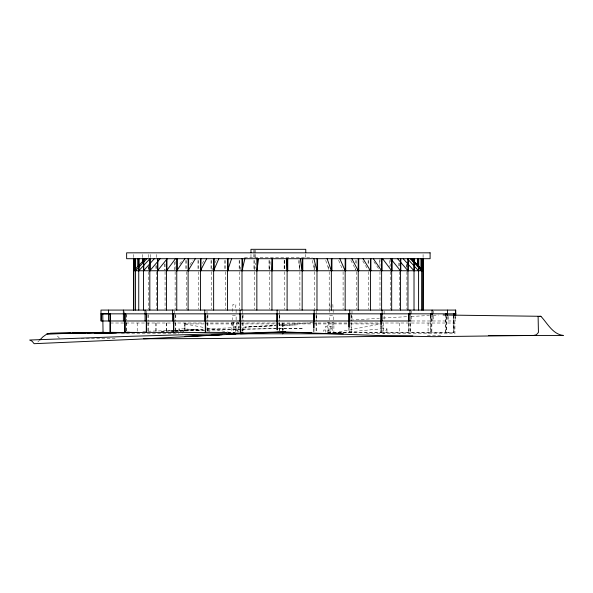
<?xml version="1.0" encoding="UTF-8"?>
<svg xmlns="http://www.w3.org/2000/svg" width="593" height="593" viewBox="0 0 593 593"><rect width="100%" height="100%" fill="white"/><g stroke="black" fill="none" stroke-linecap="round" stroke-linejoin="round"><path stroke-width="0.44" stroke-dasharray="2.96 2.22" d="M282.98 323.919L282.98 330.197L282.98 323.015M269.674 269.897L270.23 260.431M254.694 269.897L255.783 263.01M239.972 269.897L240.862 266.457M211.923 269.956L212.642 268.347M215.133 262.721L216.208 260.312M328.707 333.792L333.903 323.919M202.339 263.529L204.044 260.312M182.488 333.088L184.949 328.856L184.868 323.919L204.222 323.919M189.99 264.73L192.755 260.216M380.965 328.856L386.97 328.856L383.908 333.792L380.965 328.856L338.788 332.836M179.768 263.981L182.355 260.216M37.833 341.976L39.101 340.693M334.111 332.769L379.164 324.26M278.035 324.927L244.998 327.099L275.374 325.772M278.955 324.868L312.719 322.651M350.923 320.138L379.312 318.278M382.974 318.041L407.591 316.64M175.017 330.635L203.555 329.145M207.254 328.945L275.463 325.676M411.231 316.447L429.414 315.506M433.053 315.32L438.509 315.039M161.222 331.346L174.097 330.679M161.392 331.324L174.209 330.664M175.12 330.62L198.01 329.441M279.058 325.616L297.471 324.816L279.125 325.535M171.599 331.346L174.335 331.257M175.254 331.228L203.532 330.331M170.569 331.331L174.231 331.22M175.15 331.19L200.797 330.412M207.179 330.227L240.899 329.278M241.811 329.248L277.576 328.604M142.824 331.339L203.844 329.752M206.609 329.708L277.494 328.537M278.495 328.589L303.334 328.263L278.413 328.529M427.397 335.794L442.889 335.638M227.593 332.421L234.88 332.384M327.862 332.465L351.427 332.339L351.427 322.733M244.516 257.755L312.214 257.755M411.816 320.983L455.743 320.983L455.743 316.44M231.848 322.518L238.682 322.518L238.682 332.124M110.439 323.015L204.222 323.015M205.148 323.015L275.678 323.015M276.597 323.015L454.927 323.015L454.927 333.792L366.2 333.792M205.148 323.919L239.179 323.919M240.091 323.919L275.678 323.919M276.597 323.919L349.596 323.919M350.515 323.919L380.965 323.919L380.965 333.792M233.672 326.283L240.469 326.283M332.169 326.283L325.431 326.283L325.431 332.288M178.945 331.324L178.945 328.856L184.949 328.856L206.053 330.85M235.458 330.042L242.255 330.042L242.255 331.539M330.434 330.042L323.696 330.042L323.696 332.288M121.417 333.792L178.945 333.792M81.137 338.766L115.086 338.766M327.321 332.414L349.173 332.525L349.173 327.195M227.971 332.458L235.221 332.495M206.964 330.931L211.553 331.368M184.868 323.919L205.638 327.833M206.542 328.003L226.407 331.746M227.312 331.917L231.826 332.769M59.493 338.21L56.298 334.867M373.872 261.721L379.468 270.008M178.945 328.856L180.732 331.672M362.753 260.964L368.179 270.008M231.878 323.919L237.244 333.792M350.878 260.312L355.874 269.956M338.603 260.312L342.754 269.956M332.836 304.431L333.251 312.689M325.705 260.431L328.907 269.897M329.834 304.431L330.138 307.789L329.656 308.316L329.656 312.704M312.244 260.431L314.527 269.897M298.405 260.431L299.761 269.897M284.351 260.431L284.751 269.897M282.802 323.919L282.913 330.197M455.483 316.44L455.483 320.983M453.986 316.514L453.986 332.339L446.492 332.525L446.492 314.742M453.949 314.742L453.949 332.525L453.689 316.514M453.727 314.742L453.727 332.525L445.728 332.339L445.728 316.514M448.249 316.44L448.249 320.983M447.478 316.44L447.478 320.983M446.603 316.514L446.603 332.339L431.689 332.525L431.689 318.308M445.847 314.742L445.847 332.525L430.451 332.339L430.451 318.3M433.335 310.991L433.335 320.983M432.089 318.256L432.089 320.983M431.874 318.3L431.874 332.339L410.186 332.525L410.186 322.755M430.644 318.308L430.644 332.525L408.533 332.339L408.533 322.733M428.079 323.015L428.079 333.792M423.083 254.508L423.083 258.704M411.646 310.991L411.646 320.983M410.438 322.733L410.438 332.339L382.922 332.525L382.922 322.755M409.845 323.015L409.845 333.792M408.785 322.755L408.785 332.525L380.921 332.339L380.921 325.349M406.909 264.211L406.909 267.88M406.909 271.676L406.909 309.168M406.59 264.73L406.59 267.317M399.415 323.015L399.415 333.792M399.222 263.01L399.222 266.961M399.222 271.676L399.222 309.168M398.844 263.01L398.844 266.457M390.216 258.704L390.216 266.457M390.216 271.676L390.216 309.168M389.786 260.431L389.786 266.457M386.97 328.856L386.97 333.792M384.131 310.991L384.131 320.983M383.226 322.733L383.226 332.339L351.086 332.525L351.086 322.755M381.225 325.424L381.225 332.525L348.832 332.339L348.832 327.973M379.98 258.704L379.98 266.457M379.98 271.676L379.98 309.168M379.505 260.431L379.505 264.73M368.631 260.431L368.631 265.59M368.631 271.676L368.631 309.168M368.112 260.431L368.112 263.87M356.289 260.431L356.289 264.73M356.289 271.676L356.289 309.168M355.741 260.431L355.741 263.01M355.741 268.177L355.741 269.897M351.997 310.991L351.997 320.983M351.427 314.727L351.427 320.983M351.086 314.742L351.086 320.087M343.095 271.676L343.095 309.168M333.903 333.792L333.903 322.518L327.166 322.518L327.166 332.124M333.251 319.82L333.251 315.335L329.656 315.335L329.656 319.82M332.169 322.518L332.169 332.955M330.434 326.283L330.434 333.044M329.197 271.676L329.197 309.168M328.9 322.518L328.9 333.792M328.707 330.042L328.707 333.044M328.589 266.457L328.589 269.897M316.64 310.991L316.64 320.983M316.44 314.727L316.44 320.983M316.44 322.733L316.44 332.339M316.076 314.742L316.076 320.087M316.076 322.755L316.076 331.635M314.742 266.457L314.742 269.897M314.742 271.676L314.742 309.168M314.12 263.87L314.12 269.897M314.023 328.974L314.023 331.635M313.66 328.848L313.66 332.339M305.766 254.375L305.766 257.755M299.88 263.87L299.88 269.897M299.88 271.676L299.88 309.168M299.25 260.431L299.25 269.897M284.788 260.431L284.788 269.897M284.788 271.676L284.788 309.168M284.158 260.431L284.158 269.897M282.802 323.015L282.802 330.197M282.609 323.015L282.609 330.197M279.792 314.727L279.792 320.983M279.792 322.733L279.792 330.59M279.614 310.991L279.614 320.983M279.414 314.742L279.414 320.087M279.414 322.755L279.414 330.746M269.63 260.431L269.63 269.897M269.63 271.676L269.63 309.168M269 260.431L269 269.897M255.249 250.157L255.249 253.537M255.249 254.375L255.249 257.755M254.538 250.157L254.538 253.537M254.538 254.375L254.538 257.755M254.56 260.431L254.56 269.897M254.56 271.676L254.56 309.168M253.834 250.157L253.834 253.537M253.834 254.375L253.834 257.755M253.937 260.431L253.937 269.897M250.972 254.375L250.972 257.755M243.078 314.727L243.078 320.983M243.078 322.733L243.078 331.465M242.707 314.742L242.707 320.087M242.707 322.755L242.707 331.635M242.53 310.991L242.53 320.983M239.757 260.431L239.757 269.897M239.757 271.676L239.757 309.168M239.149 260.431L239.149 269.897M237.244 330.042L237.244 332.288M236.889 322.518L236.859 333.792M236.118 312.704L236.118 308.316L235.629 307.789L235.932 304.431L232.938 304.431L232.523 312.689M236.118 319.82L236.118 315.335L232.523 315.335L232.523 319.82M235.458 326.283L235.458 332.288M233.672 322.518L233.672 332.955M231.878 322.518L231.848 333.792M225.37 260.431L225.37 269.897M225.37 271.676L225.37 309.168M224.791 260.431L224.791 269.897M211.568 260.431L211.568 269.897M211.568 271.676L211.568 309.168M211.019 260.431L211.019 269.897M207.906 314.727L207.906 320.983M207.906 322.733L207.906 331.465M207.557 314.742L207.557 320.087M207.557 322.755L207.557 331.635M207.016 310.991L207.016 320.983M198.499 260.431L198.499 269.897M198.499 271.676L198.499 309.168M197.988 260.431L197.988 269.897M186.306 260.431L186.306 269.897M186.306 271.676L186.306 309.168M185.839 260.431L185.839 269.897M184.949 323.015L184.949 331.324M184.868 323.015L184.868 331.102M175.81 314.727L175.81 320.983M175.81 322.733L175.81 331.465M175.506 314.742L175.506 320.087M175.506 322.755L175.506 331.635M175.12 261.291L175.12 269.897M175.12 271.676L175.12 309.168M174.698 262.15L174.698 269.897M174.616 310.991L174.616 313.845M166.322 323.015L166.322 331.102M166.24 323.015L166.24 331.102M165.062 263.87L165.062 269.897M165.062 271.676L165.062 309.168M164.691 263.87L164.691 269.897M156.248 254.508L156.248 257.866M156.248 265.59L156.248 269.897M156.248 271.676L156.248 309.168M156.063 323.015L156.063 331.102M155.937 265.59L155.937 269.897M155.892 323.015L155.892 331.102M150.326 254.508L150.326 257.866M148.769 254.508L148.769 257.866M148.769 266.457L148.769 269.897M148.769 271.676L148.769 309.168M148.517 266.457L148.517 269.897M148.206 314.727L148.206 320.983M148.206 322.733L148.206 331.465M147.946 314.742L147.946 320.087M147.946 322.755L147.946 331.635M146.76 310.991L146.76 313.845M142.49 254.508L142.49 257.866M137.205 323.015L137.205 331.102M133.647 254.508L133.647 258.704M126.279 313.83L126.279 320.087M126.279 322.733L126.279 331.465M126.094 314.742L126.094 320.087M126.094 322.755L126.094 331.635M124.649 311.584L124.649 313.83"/><path stroke-width="0.89" d="M271.942 270.756L272.461 258.704M256.851 270.756L258.578 258.704M241.996 270.756L244.909 258.704M227.534 270.756L231.611 258.704M213.636 270.756L218.817 258.704M200.441 270.756L206.683 258.704M188.107 270.756L195.334 258.704M176.758 270.756L184.897 258.704M166.522 270.756L175.476 258.704M157.508 270.756L167.189 258.704M149.821 270.756L160.117 258.704M143.543 270.756L154.343 258.704M138.747 270.756L149.925 258.704M135.471 270.756L146.916 258.704M133.766 270.756L145.233 258.704M39.731 340.056L42.896 336.854L47.055 333.881L50.227 333.34L102.604 332.384L72.405 332.969M103.049 332.339L102.752 313.83L110.239 313.845L110.239 332.525L102.752 332.339M488.491 335.438L563.35 335.438C552.735 334.333 547.465 323.326 540.898 316.306L538.11 316.543L538.437 332.421L536.383 334.786L533.663 335.438L433.513 336.661L383.078 335.742L282.705 331.895L131.787 336.261L29.65 340.034L32.133 341.264L34.127 343.688L136.983 339.24L221.96 334.748M226.556 334.504L235.747 334.022L226.511 334.437M285.663 331.91L185.009 336.379L194.237 335.949M196.075 335.86L207.142 335.341M211.76 335.127L220.055 334.741M116.376 332.903L94.287 333.525L138.251 332.376M124.656 332.673L129.259 332.54M103.004 332.525L105.673 332.465M85.733 333.014L47.055 333.881L115.969 332.48M87.579 332.969L100.469 332.68M70.574 332.999L50.227 333.34M103.026 313.845L100.988 313.845L110.128 313.83L110.128 332.339L125.041 332.525L125.041 313.845L123.396 313.845L124.856 313.83L124.856 332.339L129.43 332.265M412.817 335.934L211.471 338.573L143.536 338.766M110.891 332.525L116.324 332.458M454.075 313.838L455.743 313.83L453.727 313.845M133.655 270.756L423.083 270.756L411.498 258.704M172.6 313.83L173.512 313.83L173.512 332.339L205.645 332.525L205.645 313.845M204.741 313.83L205.304 313.83L205.304 332.339L227.06 332.451M240.091 313.83L240.291 332.339L243.071 332.354M277.124 313.83L276.946 329.723M430.451 317.411L430.451 313.83L432.089 313.83L430.644 313.845L430.644 317.418M445.728 315.624L445.728 313.83L447.478 313.83L445.847 313.845M453.689 315.624L453.689 313.83L455.743 313.83L445.728 313.83M110.239 313.845L108.482 313.845L125.041 313.845M314.201 313.845L145.085 313.845L146.301 313.83L146.301 332.339L173.816 332.525L173.816 313.845M349.714 313.845L349.173 313.845L349.173 327.195M382.114 313.845L381.225 313.845L381.225 324.534M411.297 320.983L100.988 320.983L100.988 310.08L455.743 310.08L455.743 315.535M240.417 333.792L343.377 333.792M430.451 313.83L447.478 313.845M432.089 313.845L408.533 313.83L408.533 320.983M123.396 313.83L146.545 313.845L146.545 332.525L124.856 332.339M276.946 332.339L311.31 332.51M264.359 332.458L277.324 332.525M540.898 316.306L443.097 314.987M411.386 258.704L422.965 270.756M410.148 258.704L421.623 270.756M407.361 258.704L418.591 270.756M403.158 258.704L414.018 270.756M397.584 258.704L407.962 270.756M390.705 258.704L400.49 270.756M382.596 258.704L391.669 270.756M373.345 258.704L381.618 270.756M363.057 258.704L370.432 270.756M351.842 258.704L358.231 270.756M339.819 258.704L345.163 270.756M327.121 258.704L331.361 270.756M313.89 258.704L316.981 270.756M300.266 258.704L302.171 270.756M286.404 258.704L287.108 270.756M455.483 310.08L455.483 315.535M453.986 313.83L453.986 315.624M447.478 310.08L447.478 315.535M432.089 310.08L432.089 317.351M423.083 310.08L423.083 258.704L422.965 310.08M422.891 258.704L422.891 270.756M421.682 258.704L421.623 310.08M421.26 258.704L421.26 269.897M421.126 258.704L421.126 269.897M418.717 258.704L418.717 270.756M418.591 258.704L418.591 310.08M417.991 258.704L417.991 266.042M417.791 258.704L417.791 265.59M414.21 258.704L414.21 270.756M414.018 258.704L414.018 310.08M413.188 258.704L413.188 261.461M412.928 258.704L412.928 260.431M409.978 310.08L409.978 320.983M408.785 320.983L408.785 313.845L409.978 313.845L313.66 313.83L313.66 327.973M408.214 258.704L408.214 270.756M407.962 258.704L407.962 310.08M400.801 258.704L400.801 270.756M400.49 258.704L400.49 310.08M392.04 258.704L392.04 270.756M391.669 258.704L391.669 310.08M382.114 310.08L382.114 320.983M382.04 258.704L382.04 270.756M381.618 258.704L381.618 310.08M380.921 313.83L380.921 324.475M370.899 258.704L370.899 270.756M370.432 258.704L370.432 310.08M358.743 258.704L358.743 270.756M358.231 258.704L358.231 310.08M349.714 310.08L349.714 320.983M348.832 313.83L348.832 327.099M345.712 258.704L345.712 270.756M345.163 258.704L345.163 310.08M331.939 258.704L331.939 270.756M331.361 258.704L331.361 310.08M317.581 258.704L317.581 270.756M316.981 258.704L316.981 310.08M314.201 310.08L314.201 320.983M314.023 313.845L314.023 328.085M305.766 252.692L305.766 249.312L250.972 249.312L250.972 252.692M302.793 258.704L302.793 270.756M302.171 258.704L302.171 310.08M287.738 258.704L287.738 270.756M287.108 258.704L287.108 310.08M282.802 331.998L282.802 333.792M282.609 331.998L282.609 333.792M277.324 313.845L277.324 329.864M277.124 310.08L277.124 320.983M272.58 258.704L272.58 270.756M271.942 258.704L271.942 310.08M257.481 258.704L257.481 270.756M256.851 258.704L256.851 310.08M242.619 258.704L242.619 270.756M241.996 258.704L241.996 310.08M240.662 313.845L240.662 332.525M240.091 310.08L240.091 320.983M228.142 258.704L228.142 270.756M227.534 258.704L227.534 310.08M214.221 258.704L214.221 270.756M213.636 258.704L213.636 310.08M204.741 310.08L204.741 320.983M200.997 258.704L200.997 270.756M200.441 258.704L200.441 310.08M188.626 258.704L188.626 270.756M188.107 258.704L188.107 310.08M177.233 258.704L177.233 270.756M176.758 258.704L176.758 310.08M172.6 310.08L172.6 320.983M166.952 258.704L166.952 270.756M166.522 258.704L166.522 310.08M157.886 258.704L157.886 270.756M157.508 258.704L157.508 310.08M150.148 258.704L150.148 270.756M149.821 258.704L149.821 310.08M145.085 310.08L145.085 320.983M143.81 258.704L143.81 270.756M143.543 258.704L143.543 310.08M142.713 258.704L142.713 262.15M142.52 258.704L142.52 262.15M138.947 258.704L138.947 270.756M138.747 258.704L138.747 310.08M138.147 258.704L138.147 266.457M138.021 258.704L138.021 266.457M135.612 258.704L135.612 270.756M135.471 258.704L135.471 310.08M133.766 258.704L133.766 310.08M133.655 258.704L133.647 310.08M123.396 310.08L123.396 320.983M108.482 310.08L108.482 320.983M101.255 313.712L101.255 320.983M430.103 252.833L126.635 252.833L126.635 258.704L430.103 258.704L430.103 252.833M135.108 269.897L135.108 258.704L135.048 269.897"/></g></svg>
